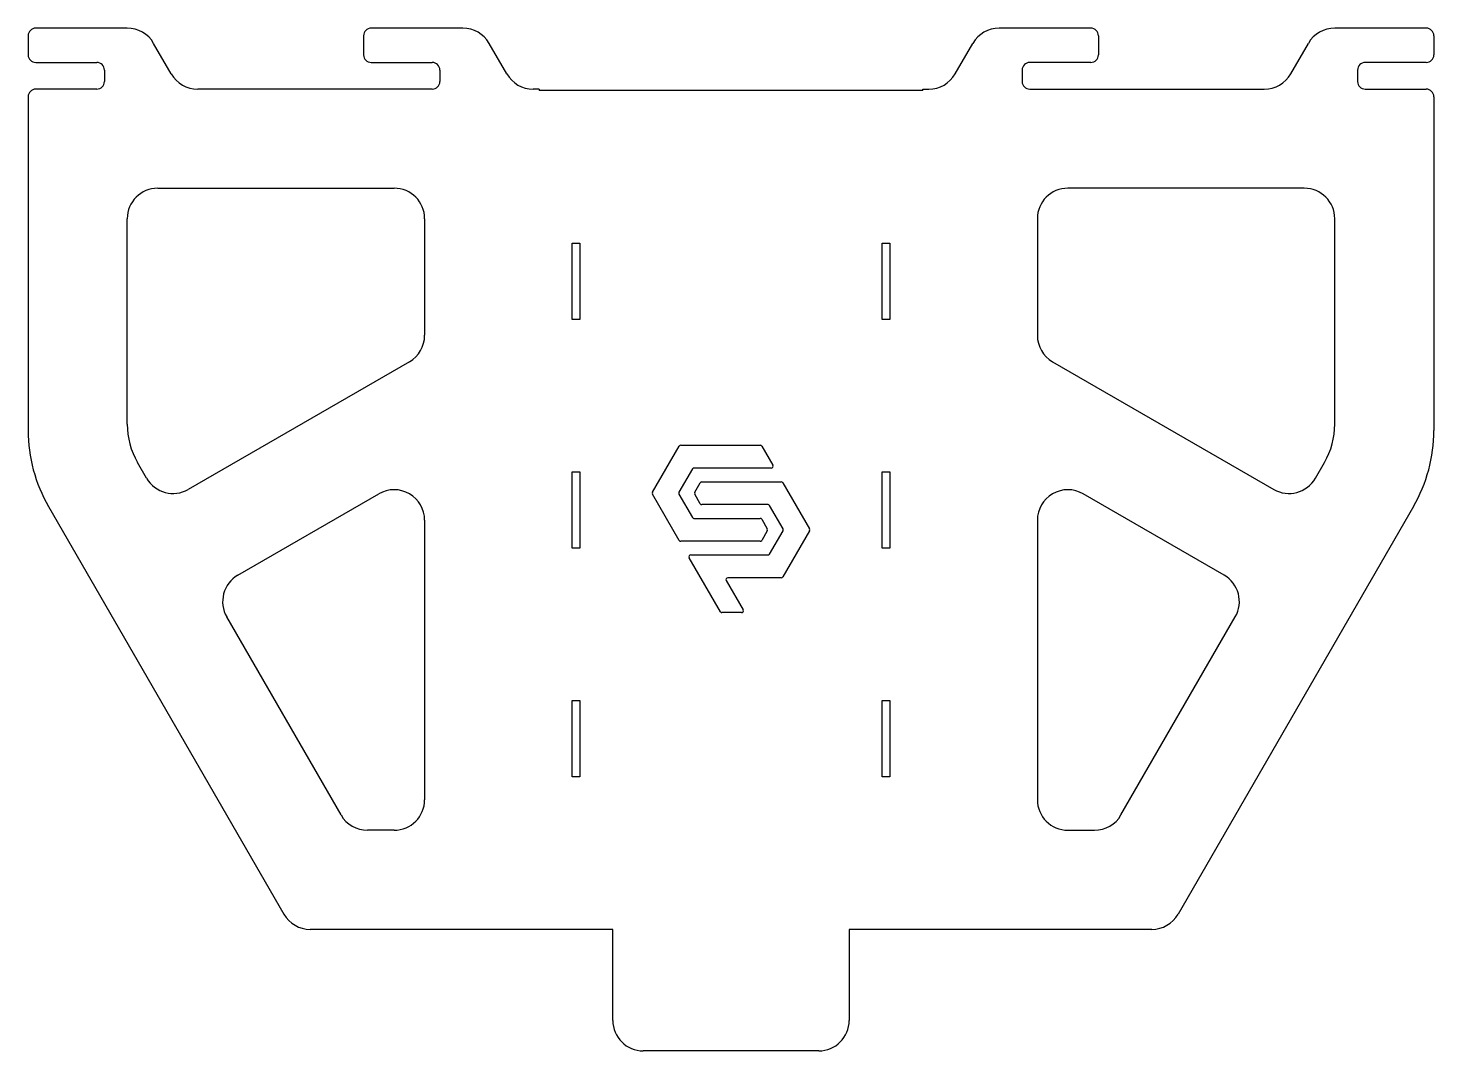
# Model space of a CAD drawing. Header units: millimetres. Extents: x -46.1 to 46.1, y -35.5 to 31.6.
import ezdxf

# ---------------------------------------------------------------- set-up
doc = ezdxf.new("R2010")
doc.units = ezdxf.units.MM

msp = doc.modelspace()

# ---------------------------------------------------------------- linework, layer by layer
at = {"color": 7, "linetype": 'Continuous', "lineweight": 25}
for p, q in [((-39.588, 31.6), (-45.588, 31.6)), ((-17.588, 31.6), (-23.588, 31.6)), ((23.588, 31.6), (17.588, 31.6)), ((45.588, 31.6), (39.588, 31.6)), ((-46.088, 31.1), (-46.088, 29.85)), ((-36.701, 28.6), (-37.856, 30.6)), ((-24.088, 31.1), (-24.088, 29.85)), ((-14.701, 28.6), (-15.856, 30.6)), ((14.701, 28.6), (15.856, 30.6)), ((24.088, 31.1), (24.088, 29.85)), ((36.701, 28.6), (37.856, 30.6)), ((46.088, 31.1), (46.088, 29.85)), ((-45.588, 29.35), (-41.588, 29.35)), ((-41.088, 28.85), (-41.088, 28.1)), ((-23.588, 29.35), (-19.588, 29.35)), ((-19.088, 28.85), (-19.088, 28.1)), ((19.088, 28.85), (19.088, 28.1)), ((23.588, 29.35), (19.588, 29.35)), ((41.088, 28.85), (41.088, 28.1)), ((45.588, 29.35), (41.588, 29.35)), ((-46.088, 27.1), (-46.088, 5.222)), ((-41.588, 27.6), (-45.588, 27.6)), ((-19.588, 27.6), (-34.969, 27.6)), ((-12.588, 27.6), (-12.969, 27.6)), ((-12.588, 27.6), (-12.588, 27.5)), ((12.588, 27.5), (-12.588, 27.5)), ((12.588, 27.5), (12.588, 27.6)), ((12.588, 27.6), (12.969, 27.6)), ((19.588, 27.6), (34.969, 27.6)), ((41.588, 27.6), (45.588, 27.6)), ((46.088, 27.1), (46.088, 5.222)), ((-37.588, 21.1), (-22.088, 21.1)), ((37.588, 21.1), (22.088, 21.1)), ((-39.588, 5.624), (-39.588, 19.1)), ((-20.088, 19.1), (-20.088, 11.454)), ((20.088, 19.1), (20.088, 11.454)), ((39.588, 5.624), (39.588, 19.1)), ((-10.419, 12.5), (-10.419, 17.5)), ((-10.419, 17.5), (-9.919, 17.5)), ((-9.919, 17.5), (-9.919, 12.5)), ((9.919, 12.5), (9.919, 17.5)), ((9.919, 17.5), (10.419, 17.5)), ((10.419, 17.5), (10.419, 12.5)), ((-9.919, 12.5), (-10.419, 12.5)), ((10.419, 12.5), (9.919, 12.5)), ((-21.088, 9.722), (-35.585, 1.352)), ((21.088, 9.722), (35.585, 1.352)), ((-5.146, 1.16), (-3.397, 4.19)), ((-3.293, 4.25), (1.907, 4.25)), ((2.011, 4.19), (2.739, 2.93)), ((-38.317, 2.084), (-38.918, 3.124)), ((38.317, 2.084), (38.918, 3.124)), ((-10.419, -2.5), (-10.419, 2.5)), ((-10.419, 2.5), (-9.919, 2.5)), ((-9.919, 2.5), (-9.919, -2.5)), ((-2.531, 2.69), (-3.414, 1.16)), ((2.635, 2.75), (-2.427, 2.75)), ((-1.907, 1.85), (3.293, 1.85)), ((9.919, -2.5), (9.919, 2.5)), ((9.919, 2.5), (10.419, 2.5)), ((10.419, 2.5), (10.419, -2.5)), ((-32.335, -4.278), (-23.088, 1.061)), ((-3.397, -1.99), (-5.146, 1.04)), ((-3.414, 1.04), (-2.531, -0.49)), ((-2.375, 1.16), (-2.011, 1.79)), ((-2.011, 0.41), (-2.375, 1.04)), ((3.397, 1.79), (5.146, -1.24)), ((32.335, -4.278), (23.088, 1.061)), ((-44.748, 0.222), (-29.32, -26.5)), ((2.427, 0.35), (-1.907, 0.35)), ((3.414, -1.24), (2.531, 0.29)), ((44.748, 0.222), (29.32, -26.5)), ((-20.088, -0.671), (-20.088, -19)), ((-2.427, -0.55), (1.907, -0.55)), ((2.011, -0.61), (2.375, -1.24)), ((20.088, -0.671), (20.088, -19)), ((2.375, -1.36), (2.011, -1.99)), ((2.531, -2.89), (3.414, -1.36)), ((5.146, -1.36), (3.397, -4.39)), ((-9.919, -2.5), (-10.419, -2.5)), ((1.907, -2.05), (-3.293, -2.05)), ((10.419, -2.5), (9.919, -2.5)), ((-0.695, -6.67), (-2.739, -3.13)), ((-2.635, -2.95), (2.427, -2.95)), ((3.293, -4.45), (-0.21, -4.45)), ((-0.314, -4.63), (0.795, -6.55)), ((-25.567, -20), (-33.067, -7.01)), ((0.691, -6.73), (-0.591, -6.73)), ((25.567, -20), (33.067, -7.01)), ((-10.419, -17.5), (-10.419, -12.5)), ((-10.419, -12.5), (-9.919, -12.5)), ((-9.919, -12.5), (-9.919, -17.5)), ((9.919, -17.5), (9.919, -12.5)), ((9.919, -12.5), (10.419, -12.5)), ((10.419, -12.5), (10.419, -17.5)), ((-9.919, -17.5), (-10.419, -17.5)), ((10.419, -17.5), (9.919, -17.5)), ((-22.088, -21), (-23.835, -21)), ((22.088, -21), (23.835, -21)), ((-7.75, -27.5), (-27.588, -27.5)), ((-7.75, -33.469), (-7.75, -27.5)), ((27.588, -27.5), (7.75, -27.5)), ((7.75, -27.5), (7.75, -33.469)), ((5.75, -35.469), (-5.75, -35.469))]:
    msp.add_line(p, q, dxfattribs=at)
for centre, radius, start, end in [((-45.588, 31.1), 0.5, 90, 180), ((-39.588, 29.6), 2, 30, 90), ((-23.588, 31.1), 0.5, 90, 180), ((-17.588, 29.6), 2, 30, 90), ((17.588, 29.6), 2, 90, 150), ((23.588, 31.1), 0.5, 360, 90), ((39.588, 29.6), 2, 90, 150), ((45.588, 31.1), 0.5, 0, 90), ((-45.588, 29.85), 0.5, 180, 270), ((-23.588, 29.85), 0.5, 180, 270), ((23.588, 29.85), 0.5, 270, 0), ((45.588, 29.85), 0.5, 270, 360), ((-41.588, 28.85), 0.5, 0, 90), ((-34.969, 29.6), 2, 210, 270), ((-19.588, 28.85), 0.5, 0, 90), ((-12.969, 29.6), 2, 210, 270), ((12.969, 29.6), 2, 270, 330), ((19.588, 28.85), 0.5, 90, 180), ((34.969, 29.6), 2, 270, 330), ((41.588, 28.85), 0.5, 90, 180), ((-41.588, 28.1), 0.5, 270, 0), ((-19.588, 28.1), 0.5, 270, 0), ((19.588, 28.1), 0.5, 180, 270), ((41.588, 28.1), 0.5, 180, 270), ((-45.588, 27.1), 0.5, 90, 180), ((45.588, 27.1), 0.5, 0, 90), ((-37.588, 19.1), 2, 90, 180), ((-22.088, 19.1), 2, 0, 90), ((22.088, 19.1), 2, 90, 180), ((37.588, 19.1), 2, 0, 90), ((-22.088, 11.454), 2, 300, 0), ((22.088, 11.454), 2, 180, 240), ((-34.588, 5.624), 5, 180, 210), ((34.588, 5.624), 5, 330, 0), ((-36.088, 5.222), 10, 180, 210), ((36.088, 5.222), 10, 330, 0), ((-3.293, 4.13), 0.12, 90, 150), ((1.907, 4.13), 0.12, 30, 90), ((2.635, 2.87), 0.12, 270, 30), ((-36.585, 3.084), 2, 210, 300), ((-2.427, 2.63), 0.12, 90, 150), ((-1.907, 1.73), 0.12, 90, 150), ((3.293, 1.73), 0.12, 30, 90), ((36.585, 3.084), 2, 240, 330), ((-22.088, -0.671), 2, 0, 120), ((-5.042, 1.1), 0.12, 150, 210), ((-3.31, 1.1), 0.12, 150, 210), ((-2.271, 1.1), 0.12, 150, 210), ((22.088, -0.671), 2, 60, 180), ((-1.907, 0.47), 0.12, 210, 270), ((2.427, 0.23), 0.12, 30, 90), ((-2.427, -0.43), 0.12, 210, 270), ((1.907, -0.67), 0.12, 30, 90), ((2.271, -1.3), 0.12, 330, 30), ((3.31, -1.3), 0.12, 330, 30), ((5.042, -1.3), 0.12, 330, 30), ((-3.293, -1.93), 0.12, 210, 270), ((1.907, -1.93), 0.12, 270, 330), ((-2.635, -3.07), 0.12, 90, 210), ((2.427, -2.83), 0.12, 270, 330), ((-31.335, -6.01), 2, 120, 210), ((-0.21, -4.57), 0.12, 90, 210), ((3.293, -4.33), 0.12, 270, 330), ((31.335, -6.01), 2, 330, 60), ((-0.591, -6.61), 0.12, 210, 270), ((0.691, -6.61), 0.12, 270, 30), ((-22.088, -19), 2, 270, 0), ((22.088, -19), 2, 180, 270), ((-23.835, -19), 2, 210, 270), ((23.835, -19), 2, 270, 330), ((-27.588, -25.5), 2, 210, 270), ((27.588, -25.5), 2, 270, 330), ((-5.75, -33.469), 2, 180, 270), ((5.75, -33.469), 2, 270, 0)]:
    msp.add_arc(centre, radius, start, end, dxfattribs=at)

doc.saveas('drawing.dxf')
